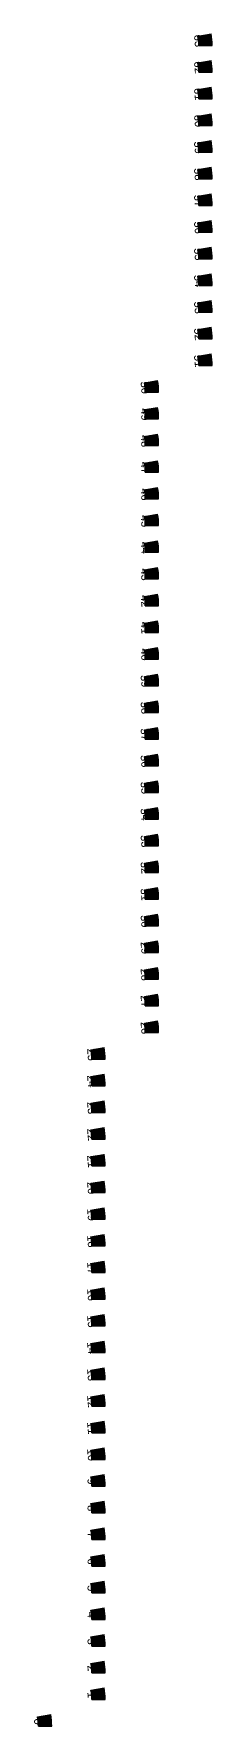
# Model space of a CAD drawing. Extents: x 19 to 246, y 10 to 2565.
# Drawn here: x 19 to 86, y 10 to 644 of the extents above; entities that cross this region are included whole.
import ezdxf
from ezdxf.enums import TextEntityAlignment as Align

# ---------------------------------------------------------------- set-up
doc = ezdxf.new("R2010")
doc.units = 0
doc.layers.add('paleta', color=255, linetype='CONTINUOUS')
doc.styles.get("Standard").update_dxf_attribs({"font": 'arial.ttf'})

msp = doc.modelspace()

# ---------------------------------------------------------------- linework, layer by layer
at = {"layer": 'paleta', "color": 63}
for p, q in [((80.7, 643.47), (85.62, 644.34)), ((81, 640), (86, 640))]:
    msp.add_line(p, q, dxfattribs=at)
at = {"layer": 'paleta', "color": 62}
for p, q in [((80.7, 633.47), (85.62, 634.34)), ((81, 630), (86, 630))]:
    msp.add_line(p, q, dxfattribs=at)
at = {"layer": 'paleta', "color": 61}
for p, q in [((80.7, 623.47), (85.62, 624.34)), ((81, 620), (86, 620))]:
    msp.add_line(p, q, dxfattribs=at)
at = {"layer": 'paleta', "color": 60}
for p, q in [((80.7, 613.47), (85.62, 614.34)), ((81, 610), (86, 610))]:
    msp.add_line(p, q, dxfattribs=at)
at = {"layer": 'paleta', "color": 59}
for p, q in [((80.7, 603.47), (85.62, 604.34)), ((81, 600), (86, 600))]:
    msp.add_line(p, q, dxfattribs=at)
at = {"layer": 'paleta', "color": 58}
for p, q in [((80.7, 593.47), (85.62, 594.34)), ((81, 590), (86, 590))]:
    msp.add_line(p, q, dxfattribs=at)
at = {"layer": 'paleta', "color": 57}
for p, q in [((80.7, 583.47), (85.62, 584.34)), ((81, 580), (86, 580))]:
    msp.add_line(p, q, dxfattribs=at)
at = {"layer": 'paleta', "color": 56}
for p, q in [((80.7, 573.47), (85.62, 574.34)), ((81, 570), (86, 570))]:
    msp.add_line(p, q, dxfattribs=at)
at = {"layer": 'paleta', "color": 55}
for p, q in [((80.7, 563.47), (85.62, 564.34)), ((81, 560), (86, 560))]:
    msp.add_line(p, q, dxfattribs=at)
at = {"layer": 'paleta', "color": 54}
for p, q in [((80.7, 553.47), (85.62, 554.34)), ((81, 550), (86, 550))]:
    msp.add_line(p, q, dxfattribs=at)
at = {"layer": 'paleta', "color": 53}
for p, q in [((80.7, 543.47), (85.62, 544.34)), ((81, 540), (86, 540))]:
    msp.add_line(p, q, dxfattribs=at)
at = {"layer": 'paleta', "color": 52}
for p, q in [((80.7, 533.47), (85.62, 534.34)), ((81, 530), (86, 530))]:
    msp.add_line(p, q, dxfattribs=at)
at = {"layer": 'paleta', "color": 51}
for p, q in [((80.7, 523.47), (85.62, 524.34)), ((81, 520), (86, 520))]:
    msp.add_line(p, q, dxfattribs=at)
at = {"layer": 'paleta', "color": 50}
for p, q in [((60.7, 513.47), (65.62, 514.34)), ((61, 510), (66, 510))]:
    msp.add_line(p, q, dxfattribs=at)
at = {"layer": 'paleta', "color": 49}
for p, q in [((60.7, 503.47), (65.62, 504.34)), ((61, 500), (66, 500))]:
    msp.add_line(p, q, dxfattribs=at)
at = {"layer": 'paleta', "color": 48}
for p, q in [((60.7, 493.47), (65.62, 494.34)), ((61, 490), (66, 490))]:
    msp.add_line(p, q, dxfattribs=at)
at = {"layer": 'paleta', "color": 47}
for p, q in [((60.7, 483.47), (65.62, 484.34)), ((61, 480), (66, 480))]:
    msp.add_line(p, q, dxfattribs=at)
at = {"layer": 'paleta', "color": 46}
for p, q in [((60.7, 473.47), (65.62, 474.34)), ((61, 470), (66, 470))]:
    msp.add_line(p, q, dxfattribs=at)
at = {"layer": 'paleta', "color": 45}
for p, q in [((60.7, 463.47), (65.62, 464.34)), ((61, 460), (66, 460))]:
    msp.add_line(p, q, dxfattribs=at)
at = {"layer": 'paleta', "color": 44}
for p, q in [((60.7, 453.47), (65.62, 454.34)), ((61, 450), (66, 450))]:
    msp.add_line(p, q, dxfattribs=at)
at = {"layer": 'paleta', "color": 43}
for p, q in [((60.7, 443.47), (65.62, 444.34)), ((61, 440), (66, 440))]:
    msp.add_line(p, q, dxfattribs=at)
at = {"layer": 'paleta', "color": 42}
for p, q in [((60.7, 433.47), (65.62, 434.34)), ((61, 430), (66, 430))]:
    msp.add_line(p, q, dxfattribs=at)
at = {"layer": 'paleta', "color": 41}
for p, q in [((60.7, 423.47), (65.62, 424.34)), ((61, 420), (66, 420))]:
    msp.add_line(p, q, dxfattribs=at)
at = {"layer": 'paleta', "color": 40}
for p, q in [((60.7, 413.47), (65.62, 414.34)), ((61, 410), (66, 410))]:
    msp.add_line(p, q, dxfattribs=at)
at = {"layer": 'paleta', "color": 39}
for p, q in [((60.7, 403.47), (65.62, 404.34)), ((61, 400), (66, 400))]:
    msp.add_line(p, q, dxfattribs=at)
at = {"layer": 'paleta', "color": 38}
for p, q in [((60.7, 393.47), (65.62, 394.34)), ((61, 390), (66, 390))]:
    msp.add_line(p, q, dxfattribs=at)
at = {"layer": 'paleta', "color": 37}
for p, q in [((60.7, 383.47), (65.62, 384.34)), ((61, 380), (66, 380))]:
    msp.add_line(p, q, dxfattribs=at)
at = {"layer": 'paleta', "color": 36}
for p, q in [((60.7, 373.47), (65.62, 374.34)), ((61, 370), (66, 370))]:
    msp.add_line(p, q, dxfattribs=at)
at = {"layer": 'paleta', "color": 35}
for p, q in [((60.7, 363.47), (65.62, 364.34)), ((61, 360), (66, 360))]:
    msp.add_line(p, q, dxfattribs=at)
at = {"layer": 'paleta', "color": 34}
for p, q in [((60.7, 353.47), (65.62, 354.34)), ((61, 350), (66, 350))]:
    msp.add_line(p, q, dxfattribs=at)
at = {"layer": 'paleta', "color": 33}
for p, q in [((60.7, 343.47), (65.62, 344.34)), ((61, 340), (66, 340))]:
    msp.add_line(p, q, dxfattribs=at)
at = {"layer": 'paleta', "color": 32}
for p, q in [((60.7, 333.47), (65.62, 334.34)), ((61, 330), (66, 330))]:
    msp.add_line(p, q, dxfattribs=at)
at = {"layer": 'paleta', "color": 31}
for p, q in [((60.7, 323.47), (65.62, 324.34)), ((61, 320), (66, 320))]:
    msp.add_line(p, q, dxfattribs=at)
at = {"layer": 'paleta', "color": 30}
for p, q in [((60.7, 313.47), (65.62, 314.34)), ((61, 310), (66, 310))]:
    msp.add_line(p, q, dxfattribs=at)
at = {"layer": 'paleta', "color": 29}
for p, q in [((60.7, 303.47), (65.62, 304.34)), ((61, 300), (66, 300))]:
    msp.add_line(p, q, dxfattribs=at)
at = {"layer": 'paleta', "color": 28}
for p, q in [((60.7, 293.47), (65.62, 294.34)), ((61, 290), (66, 290))]:
    msp.add_line(p, q, dxfattribs=at)
at = {"layer": 'paleta', "color": 27}
for p, q in [((60.7, 283.47), (65.62, 284.34)), ((61, 280), (66, 280))]:
    msp.add_line(p, q, dxfattribs=at)
at = {"layer": 'paleta', "color": 26}
for p, q in [((60.7, 273.47), (65.62, 274.34)), ((61, 270), (66, 270))]:
    msp.add_line(p, q, dxfattribs=at)
at = {"layer": 'paleta', "color": 25}
for p, q in [((40.7, 263.47), (45.62, 264.34)), ((41, 260), (46, 260))]:
    msp.add_line(p, q, dxfattribs=at)
at = {"layer": 'paleta', "color": 24}
for p, q in [((40.7, 253.47), (45.62, 254.34)), ((41, 250), (46, 250))]:
    msp.add_line(p, q, dxfattribs=at)
at = {"layer": 'paleta', "color": 23}
for p, q in [((40.7, 243.47), (45.62, 244.34)), ((41, 240), (46, 240))]:
    msp.add_line(p, q, dxfattribs=at)
at = {"layer": 'paleta', "color": 22}
for p, q in [((40.7, 233.47), (45.62, 234.34)), ((41, 230), (46, 230))]:
    msp.add_line(p, q, dxfattribs=at)
at = {"layer": 'paleta', "color": 21}
for p, q in [((40.7, 223.47), (45.62, 224.34)), ((41, 220), (46, 220))]:
    msp.add_line(p, q, dxfattribs=at)
at = {"layer": 'paleta', "color": 20}
for p, q in [((40.7, 213.47), (45.62, 214.34)), ((41, 210), (46, 210))]:
    msp.add_line(p, q, dxfattribs=at)
at = {"layer": 'paleta', "color": 19}
for p, q in [((40.7, 203.47), (45.62, 204.34)), ((41, 200), (46, 200))]:
    msp.add_line(p, q, dxfattribs=at)
at = {"layer": 'paleta', "color": 18}
for p, q in [((40.7, 193.47), (45.62, 194.34)), ((41, 190), (46, 190))]:
    msp.add_line(p, q, dxfattribs=at)
at = {"layer": 'paleta', "color": 17}
for p, q in [((40.7, 183.47), (45.62, 184.34)), ((41, 180), (46, 180))]:
    msp.add_line(p, q, dxfattribs=at)
at = {"layer": 'paleta', "color": 16}
for p, q in [((40.7, 173.47), (45.62, 174.34)), ((41, 170), (46, 170))]:
    msp.add_line(p, q, dxfattribs=at)
at = {"layer": 'paleta', "color": 15}
for p, q in [((40.7, 163.47), (45.62, 164.34)), ((41, 160), (46, 160))]:
    msp.add_line(p, q, dxfattribs=at)
at = {"layer": 'paleta', "color": 14}
for p, q in [((40.7, 153.47), (45.62, 154.34)), ((41, 150), (46, 150))]:
    msp.add_line(p, q, dxfattribs=at)
at = {"layer": 'paleta', "color": 13}
for p, q in [((40.7, 143.47), (45.62, 144.34)), ((41, 140), (46, 140))]:
    msp.add_line(p, q, dxfattribs=at)
at = {"layer": 'paleta', "color": 12}
for p, q in [((40.7, 133.47), (45.62, 134.34)), ((41, 130), (46, 130))]:
    msp.add_line(p, q, dxfattribs=at)
at = {"layer": 'paleta', "color": 11}
for p, q in [((40.7, 123.47), (45.62, 124.34)), ((41, 120), (46, 120))]:
    msp.add_line(p, q, dxfattribs=at)
at = {"layer": 'paleta', "color": 10}
for p, q in [((40.7, 113.47), (45.62, 114.34)), ((41, 110), (46, 110))]:
    msp.add_line(p, q, dxfattribs=at)
at = {"layer": 'paleta', "color": 9}
for p, q in [((40.7, 103.47), (45.62, 104.34)), ((41, 100), (46, 100))]:
    msp.add_line(p, q, dxfattribs=at)
at = {"layer": 'paleta', "color": 8}
for p, q in [((40.7, 93.47), (45.62, 94.34)), ((41, 90), (46, 90))]:
    msp.add_line(p, q, dxfattribs=at)
at = {"layer": 'paleta', "color": 7}
for p, q in [((40.7, 83.47), (45.62, 84.34)), ((41, 80), (46, 80))]:
    msp.add_line(p, q, dxfattribs=at)
at = {"layer": 'paleta', "color": 6}
for p, q in [((40.7, 73.47), (45.62, 74.34)), ((41, 70), (46, 70))]:
    msp.add_line(p, q, dxfattribs=at)
at = {"layer": 'paleta', "color": 5}
for p, q in [((40.7, 63.47), (45.62, 64.34)), ((41, 60), (46, 60))]:
    msp.add_line(p, q, dxfattribs=at)
at = {"layer": 'paleta', "color": 4}
for p, q in [((40.7, 53.47), (45.62, 54.34)), ((41, 50), (46, 50))]:
    msp.add_line(p, q, dxfattribs=at)
at = {"layer": 'paleta', "color": 3}
for p, q in [((40.7, 43.47), (45.62, 44.34)), ((41, 40), (46, 40))]:
    msp.add_line(p, q, dxfattribs=at)
at = {"layer": 'paleta', "color": 2}
for p, q in [((40.7, 33.47), (45.62, 34.34)), ((41, 30), (46, 30))]:
    msp.add_line(p, q, dxfattribs=at)
at = {"layer": 'paleta', "color": 1}
for p, q in [((40.7, 23.47), (45.62, 24.34)), ((41, 20), (46, 20))]:
    msp.add_line(p, q, dxfattribs=at)
at = {"layer": 'paleta', "color": 0}
for p, q in [((20.7, 13.47), (25.62, 14.34)), ((21, 10), (26, 10))]:
    msp.add_line(p, q, dxfattribs=at)
at = {"layer": 'paleta', "color": 63}
for radius in [20, 20, 20.1, 20.2, 20.3, 20.4, 20.5, 20.6, 20.7, 20.8, 21, 21.1, 21.2, 21.3, 21.4, 21.5, 21.6, 21.7, 21.8, 22, 22.1, 22.2, 22.3, 22.4, 22.5, 22.6, 22.7, 22.8, 23, 23.1, 23.2, 23.3, 23.4, 23.5, 23.6, 23.7, 23.8, 24, 24.1, 24.2, 24.3, 24.4, 24.5, 24.6, 24.7, 24.8, 25]:
    msp.add_arc((61, 640), radius, 360, 10, dxfattribs=at)
at = {"layer": 'paleta', "color": 62}
for radius in [25, 20, 20, 20.1, 20.2, 20.3, 20.4, 20.5, 20.6, 20.7, 20.8, 21, 21.1, 21.2, 21.3, 21.4, 21.5, 21.6, 21.7, 21.8, 22, 22.1, 22.2, 22.3, 22.4, 22.5, 22.6, 22.7, 22.8, 23, 23.1, 23.2, 23.3, 23.4, 23.5, 23.6, 23.7, 23.8, 24, 24.1, 24.2, 24.3, 24.4, 24.5, 24.6, 24.7, 24.8]:
    msp.add_arc((61, 630), radius, 360, 10, dxfattribs=at)
at = {"layer": 'paleta', "color": 61}
for radius in [20, 20, 20.1, 20.2, 20.3, 20.4, 20.5, 20.6, 20.7, 20.8, 21, 21.1, 21.2, 21.3, 21.4, 21.5, 21.6, 21.7, 21.8, 22, 22.1, 22.2, 22.3, 22.4, 22.5, 22.6, 22.7, 22.8, 23, 23.1, 23.2, 23.3, 23.4, 23.5, 23.6, 23.7, 23.8, 24, 24.1, 24.2, 24.3, 24.4, 24.5, 24.6, 24.7, 24.8, 25]:
    msp.add_arc((61, 620), radius, 360, 10, dxfattribs=at)
at = {"layer": 'paleta', "color": 60}
for radius in [20, 20, 20.1, 20.2, 20.3, 20.4, 20.5, 20.6, 20.7, 20.8, 21, 21.1, 21.2, 21.3, 21.4, 21.5, 21.6, 21.7, 21.8, 22, 22.1, 22.2, 22.3, 22.4, 22.5, 22.6, 22.7, 22.8, 23, 23.1, 23.2, 23.3, 23.4, 23.5, 23.6, 23.7, 23.8, 24, 24.1, 24.2, 24.3, 24.4, 24.5, 24.6, 24.7, 24.8, 25]:
    msp.add_arc((61, 610), radius, 360, 10, dxfattribs=at)
at = {"layer": 'paleta', "color": 59}
for radius in [20, 20, 20.1, 20.2, 20.3, 20.4, 20.5, 20.6, 20.7, 20.8, 21, 21.1, 21.2, 21.3, 21.4, 21.5, 21.6, 21.7, 21.8, 22, 22.1, 22.2, 22.3, 22.4, 22.5, 22.6, 22.7, 22.8, 23, 23.1, 23.2, 23.3, 23.4, 23.5, 23.6, 23.7, 23.8, 24, 24.1, 24.2, 24.3, 24.4, 24.5, 24.6, 24.7, 24.8, 25]:
    msp.add_arc((61, 600), radius, 360, 10, dxfattribs=at)
at = {"layer": 'paleta', "color": 58}
for radius in [20, 20, 20.1, 20.2, 20.3, 20.4, 20.5, 20.6, 20.7, 20.8, 21, 21.1, 21.2, 21.3, 21.4, 21.5, 21.6, 21.7, 21.8, 22, 22.1, 22.2, 22.3, 22.4, 22.5, 22.6, 22.7, 22.8, 23, 23.1, 23.2, 23.3, 23.4, 23.5, 23.6, 23.7, 23.8, 24, 24.1, 24.2, 24.3, 24.4, 24.5, 24.6, 24.7, 24.8, 25]:
    msp.add_arc((61, 590), radius, 360, 10, dxfattribs=at)
at = {"layer": 'paleta', "color": 57}
for radius in [20.7, 20.8, 21, 21.1, 21.2, 21.3, 21.4, 21.5, 21.6, 21.7, 21.8, 22, 22.1, 22.2, 22.3, 22.4, 22.5, 22.6, 22.7, 22.8, 23, 23.1, 23.2, 23.3, 23.4, 23.5, 23.6, 23.7, 23.8, 24, 24.1, 24.2, 24.3, 24.4, 24.5, 24.6, 24.7, 24.8, 25, 20, 20, 20.1, 20.2, 20.3, 20.4, 20.5, 20.6]:
    msp.add_arc((61, 580), radius, 360, 10, dxfattribs=at)
at = {"layer": 'paleta', "color": 56}
for radius in [20, 20, 20.1, 20.2, 20.3, 20.4, 20.5, 20.6, 20.7, 20.8, 21, 21.1, 21.2, 21.3, 21.4, 21.5, 21.6, 21.7, 21.8, 22, 22.1, 22.2, 22.3, 22.4, 22.5, 22.6, 22.7, 22.8, 23, 23.1, 23.2, 23.3, 23.4, 23.5, 23.6, 23.7, 23.8, 24, 24.1, 24.2, 24.3, 24.4, 24.5, 24.6, 24.7, 24.8, 25]:
    msp.add_arc((61, 570), radius, 360, 10, dxfattribs=at)
at = {"layer": 'paleta', "color": 55}
for radius in [20, 20, 20.1, 20.2, 20.3, 20.4, 20.5, 20.6, 20.7, 20.8, 21, 21.1, 21.2, 21.3, 21.4, 21.5, 21.6, 21.7, 21.8, 22, 22.1, 22.2, 22.3, 22.4, 22.5, 22.6, 22.7, 22.8, 23, 23.1, 23.2, 23.3, 23.4, 23.5, 23.6, 23.7, 23.8, 24, 24.1, 24.2, 24.3, 24.4, 24.5, 24.6, 24.7, 24.8, 25]:
    msp.add_arc((61, 560), radius, 360, 10, dxfattribs=at)
at = {"layer": 'paleta', "color": 54}
for radius in [20, 20, 20.1, 20.2, 20.3, 20.4, 20.5, 20.6, 20.7, 20.8, 21, 21.1, 21.2, 21.3, 21.4, 21.5, 21.6, 21.7, 21.8, 22, 22.1, 22.2, 22.3, 22.4, 22.5, 22.6, 22.7, 22.8, 23, 23.1, 23.2, 23.3, 23.4, 23.5, 23.6, 23.7, 23.8, 24, 24.1, 24.2, 24.3, 24.4, 24.5, 24.6, 24.7, 24.8, 25]:
    msp.add_arc((61, 550), radius, 360, 10, dxfattribs=at)
at = {"layer": 'paleta', "color": 53}
for radius in [20, 20, 20.1, 20.2, 20.3, 20.4, 20.5, 20.6, 20.7, 20.8, 21, 21.1, 21.2, 21.3, 21.4, 21.5, 21.6, 21.7, 21.8, 22, 22.1, 22.2, 22.3, 22.4, 22.5, 22.6, 22.7, 22.8, 23, 23.1, 23.2, 23.3, 23.4, 23.5, 23.6, 23.7, 23.8, 24, 24.1, 24.2, 24.3, 24.4, 24.5, 24.6, 24.7, 24.8, 25]:
    msp.add_arc((61, 540), radius, 360, 10, dxfattribs=at)
at = {"layer": 'paleta', "color": 52}
for radius in [20, 20, 20.1, 20.2, 20.3, 20.4, 20.5, 20.6, 20.7, 20.8, 21, 21.1, 21.2, 21.3, 21.4, 21.5, 21.6, 21.7, 21.8, 22, 22.1, 22.2, 22.3, 22.4, 22.5, 22.6, 22.7, 22.8, 23, 23.1, 23.2, 23.3, 23.4, 23.5, 23.6, 23.7, 23.8, 24, 24.1, 24.2, 24.3, 24.4, 24.5, 24.6, 24.7, 24.8, 25]:
    msp.add_arc((61, 530), radius, 360, 10, dxfattribs=at)
at = {"layer": 'paleta', "color": 51}
for radius in [20, 20, 20.1, 20.2, 20.3, 20.4, 20.5, 20.6, 20.7, 20.8, 21, 21.1, 21.2, 21.3, 21.4, 21.5, 21.6, 21.7, 21.8, 22, 22.1, 22.2, 22.3, 22.4, 22.5, 22.6, 22.7, 22.8, 23, 23.1, 23.2, 23.3, 23.4, 23.5, 23.6, 23.7, 23.8, 24, 24.1, 24.2, 24.3, 24.4, 24.5, 24.6, 24.7, 24.8, 25]:
    msp.add_arc((61, 520), radius, 360, 10, dxfattribs=at)
at = {"layer": 'paleta', "color": 50}
for radius in [22, 22.1, 22.2, 22.3, 22.4, 22.5, 22.6, 22.7, 22.8, 23, 23.1, 23.2, 23.3, 23.4, 23.5, 23.6, 23.7, 23.8, 24, 24.1, 24.2, 24.3, 24.4, 24.5, 24.6, 24.7, 24.8, 25, 20, 20, 20.1, 20.2, 20.3, 20.4, 20.5, 20.6, 20.7, 20.8, 21, 21.1, 21.2, 21.3, 21.4, 21.5, 21.6, 21.7, 21.8]:
    msp.add_arc((41, 510), radius, 360, 10, dxfattribs=at)
at = {"layer": 'paleta', "color": 49}
for radius in [20, 20, 20.1, 20.2, 20.3, 20.4, 20.5, 20.6, 20.7, 20.8, 21, 21.1, 21.2, 21.3, 21.4, 21.5, 21.6, 21.7, 21.8, 22, 22.1, 22.2, 22.3, 22.4, 22.5, 22.6, 22.7, 22.8, 23, 23.1, 23.2, 23.3, 23.4, 23.5, 23.6, 23.7, 23.8, 24, 24.1, 24.2, 24.3, 24.4, 24.5, 24.6, 24.7, 24.8, 25]:
    msp.add_arc((41, 500), radius, 360, 10, dxfattribs=at)
at = {"layer": 'paleta', "color": 48}
for radius in [20, 20, 20.1, 20.2, 20.3, 20.4, 20.5, 20.6, 20.7, 20.8, 21, 21.1, 21.2, 21.3, 21.4, 21.5, 21.6, 21.7, 21.8, 22, 22.1, 22.2, 22.3, 22.4, 22.5, 22.6, 22.7, 22.8, 23, 23.1, 23.2, 23.3, 23.4, 23.5, 23.6, 23.7, 23.8, 24, 24.1, 24.2, 24.3, 24.4, 24.5, 24.6, 24.7, 24.8, 25]:
    msp.add_arc((41, 490), radius, 360, 10, dxfattribs=at)
at = {"layer": 'paleta', "color": 47}
for radius in [20, 20, 20.1, 20.2, 20.3, 20.4, 20.5, 20.6, 20.7, 20.8, 21, 21.1, 21.2, 21.3, 21.4, 21.5, 21.6, 21.7, 21.8, 22, 22.1, 22.2, 22.3, 22.4, 22.5, 22.6, 22.7, 22.8, 23, 23.1, 23.2, 23.3, 23.4, 23.5, 23.6, 23.7, 23.8, 24, 24.1, 24.2, 24.3, 24.4, 24.5, 24.6, 24.7, 24.8, 25]:
    msp.add_arc((41, 480), radius, 360, 10, dxfattribs=at)
at = {"layer": 'paleta', "color": 46}
for radius in [20, 20, 20.1, 20.2, 20.3, 20.4, 20.5, 20.6, 20.7, 20.8, 21, 21.1, 21.2, 21.3, 21.4, 21.5, 21.6, 21.7, 21.8, 22, 22.1, 22.2, 22.3, 22.4, 22.5, 22.6, 22.7, 22.8, 23, 23.1, 23.2, 23.3, 23.4, 23.5, 23.6, 23.7, 23.8, 24, 24.1, 24.2, 24.3, 24.4, 24.5, 24.6, 24.7, 24.8, 25]:
    msp.add_arc((41, 470), radius, 360, 10, dxfattribs=at)
at = {"layer": 'paleta', "color": 45}
for radius in [20, 20, 20.1, 20.2, 20.3, 20.4, 20.5, 20.6, 20.7, 20.8, 21, 21.1, 21.2, 21.3, 21.4, 21.5, 21.6, 21.7, 21.8, 22, 22.1, 22.2, 22.3, 22.4, 22.5, 22.6, 22.7, 22.8, 23, 23.1, 23.2, 23.3, 23.4, 23.5, 23.6, 23.7, 23.8, 24, 24.1, 24.2, 24.3, 24.4, 24.5, 24.6, 24.7, 24.8, 25]:
    msp.add_arc((41, 460), radius, 360, 10, dxfattribs=at)
at = {"layer": 'paleta', "color": 44}
for radius in [20, 20, 20.1, 20.2, 20.3, 20.4, 20.5, 20.6, 20.7, 20.8, 21, 21.1, 21.2, 21.3, 21.4, 21.5, 21.6, 21.7, 21.8, 22, 22.1, 22.2, 22.3, 22.4, 22.5, 22.6, 22.7, 22.8, 23, 23.1, 23.2, 23.3, 23.4, 23.5, 23.6, 23.7, 23.8, 24, 24.1, 24.2, 24.3, 24.4, 24.5, 24.6, 24.7, 24.8, 25]:
    msp.add_arc((41, 450), radius, 360, 10, dxfattribs=at)
at = {"layer": 'paleta', "color": 43}
for radius in [23.3, 23.4, 23.5, 23.6, 23.7, 23.8, 24, 24.1, 24.2, 24.3, 24.4, 24.5, 24.6, 24.7, 24.8, 25, 20, 20, 20.1, 20.2, 20.3, 20.4, 20.5, 20.6, 20.7, 20.8, 21, 21.1, 21.2, 21.3, 21.4, 21.5, 21.6, 21.7, 21.8, 22, 22.1, 22.2, 22.3, 22.4, 22.5, 22.6, 22.7, 22.8, 23, 23.1, 23.2]:
    msp.add_arc((41, 440), radius, 360, 10, dxfattribs=at)
at = {"layer": 'paleta', "color": 42}
for radius in [20, 20, 20.1, 20.2, 20.3, 20.4, 20.5, 20.6, 20.7, 20.8, 21, 21.1, 21.2, 21.3, 21.4, 21.5, 21.6, 21.7, 21.8, 22, 22.1, 22.2, 22.3, 22.4, 22.5, 22.6, 22.7, 22.8, 23, 23.1, 23.2, 23.3, 23.4, 23.5, 23.6, 23.7, 23.8, 24, 24.1, 24.2, 24.3, 24.4, 24.5, 24.6, 24.7, 24.8, 25]:
    msp.add_arc((41, 430), radius, 360, 10, dxfattribs=at)
at = {"layer": 'paleta', "color": 41}
for radius in [20, 20, 20.1, 20.2, 20.3, 20.4, 20.5, 20.6, 20.7, 20.8, 21, 21.1, 21.2, 21.3, 21.4, 21.5, 21.6, 21.7, 21.8, 22, 22.1, 22.2, 22.3, 22.4, 22.5, 22.6, 22.7, 22.8, 23, 23.1, 23.2, 23.3, 23.4, 23.5, 23.6, 23.7, 23.8, 24, 24.1, 24.2, 24.3, 24.4, 24.5, 24.6, 24.7, 24.8, 25]:
    msp.add_arc((41, 420), radius, 360, 10, dxfattribs=at)
at = {"layer": 'paleta', "color": 40}
for radius in [20, 20, 20.1, 20.2, 20.3, 20.4, 20.5, 20.6, 20.7, 20.8, 21, 21.1, 21.2, 21.3, 21.4, 21.5, 21.6, 21.7, 21.8, 22, 22.1, 22.2, 22.3, 22.4, 22.5, 22.6, 22.7, 22.8, 23, 23.1, 23.2, 23.3, 23.4, 23.5, 23.6, 23.7, 23.8, 24, 24.1, 24.2, 24.3, 24.4, 24.5, 24.6, 24.7, 24.8, 25]:
    msp.add_arc((41, 410), radius, 360, 10, dxfattribs=at)
at = {"layer": 'paleta', "color": 39}
for radius in [20, 20, 20.1, 20.2, 20.3, 20.4, 20.5, 20.6, 20.7, 20.8, 21, 21.1, 21.2, 21.3, 21.4, 21.5, 21.6, 21.7, 21.8, 22, 22.1, 22.2, 22.3, 22.4, 22.5, 22.6, 22.7, 22.8, 23, 23.1, 23.2, 23.3, 23.4, 23.5, 23.6, 23.7, 23.8, 24, 24.1, 24.2, 24.3, 24.4, 24.5, 24.6, 24.7, 24.8, 25]:
    msp.add_arc((41, 400), radius, 360, 10, dxfattribs=at)
at = {"layer": 'paleta', "color": 38}
for radius in [20, 20, 20.1, 20.2, 20.3, 20.4, 20.5, 20.6, 20.7, 20.8, 21, 21.1, 21.2, 21.3, 21.4, 21.5, 21.6, 21.7, 21.8, 22, 22.1, 22.2, 22.3, 22.4, 22.5, 22.6, 22.7, 22.8, 23, 23.1, 23.2, 23.3, 23.4, 23.5, 23.6, 23.7, 23.8, 24, 24.1, 24.2, 24.3, 24.4, 24.5, 24.6, 24.7, 24.8, 25]:
    msp.add_arc((41, 390), radius, 360, 10, dxfattribs=at)
at = {"layer": 'paleta', "color": 37}
for radius in [20, 20, 20.1, 20.2, 20.3, 20.4, 20.5, 20.6, 20.7, 20.8, 21, 21.1, 21.2, 21.3, 21.4, 21.5, 21.6, 21.7, 21.8, 22, 22.1, 22.2, 22.3, 22.4, 22.5, 22.6, 22.7, 22.8, 23, 23.1, 23.2, 23.3, 23.4, 23.5, 23.6, 23.7, 23.8, 24, 24.1, 24.2, 24.3, 24.4, 24.5, 24.6, 24.7, 24.8, 25]:
    msp.add_arc((41, 380), radius, 360, 10, dxfattribs=at)
at = {"layer": 'paleta', "color": 36}
for radius in [24.6, 24.7, 24.8, 25, 20, 20, 20.1, 20.2, 20.3, 20.4, 20.5, 20.6, 20.7, 20.8, 21, 21.1, 21.2, 21.3, 21.4, 21.5, 21.6, 21.7, 21.8, 22, 22.1, 22.2, 22.3, 22.4, 22.5, 22.6, 22.7, 22.8, 23, 23.1, 23.2, 23.3, 23.4, 23.5, 23.6, 23.7, 23.8, 24, 24.1, 24.2, 24.3, 24.4, 24.5]:
    msp.add_arc((41, 370), radius, 360, 10, dxfattribs=at)
at = {"layer": 'paleta', "color": 35}
for radius in [20, 20, 20.1, 20.2, 20.3, 20.4, 20.5, 20.6, 20.7, 20.8, 21, 21.1, 21.2, 21.3, 21.4, 21.5, 21.6, 21.7, 21.8, 22, 22.1, 22.2, 22.3, 22.4, 22.5, 22.6, 22.7, 22.8, 23, 23.1, 23.2, 23.3, 23.4, 23.5, 23.6, 23.7, 23.8, 24, 24.1, 24.2, 24.3, 24.4, 24.5, 24.6, 24.7, 24.8, 25]:
    msp.add_arc((41, 360), radius, 360, 10, dxfattribs=at)
at = {"layer": 'paleta', "color": 34}
for radius in [20, 20, 20.1, 20.2, 20.3, 20.4, 20.5, 20.6, 20.7, 20.8, 21, 21.1, 21.2, 21.3, 21.4, 21.5, 21.6, 21.7, 21.8, 22, 22.1, 22.2, 22.3, 22.4, 22.5, 22.6, 22.7, 22.8, 23, 23.1, 23.2, 23.3, 23.4, 23.5, 23.6, 23.7, 23.8, 24, 24.1, 24.2, 24.3, 24.4, 24.5, 24.6, 24.7, 24.8, 25]:
    msp.add_arc((41, 350), radius, 360, 10, dxfattribs=at)
at = {"layer": 'paleta', "color": 33}
for radius in [20, 20, 20.1, 20.2, 20.3, 20.4, 20.5, 20.6, 20.7, 20.8, 21, 21.1, 21.2, 21.3, 21.4, 21.5, 21.6, 21.7, 21.8, 22, 22.1, 22.2, 22.3, 22.4, 22.5, 22.6, 22.7, 22.8, 23, 23.1, 23.2, 23.3, 23.4, 23.5, 23.6, 23.7, 23.8, 24, 24.1, 24.2, 24.3, 24.4, 24.5, 24.6, 24.7, 24.8, 25]:
    msp.add_arc((41, 340), radius, 360, 10, dxfattribs=at)
at = {"layer": 'paleta', "color": 32}
for radius in [20, 20, 20.1, 20.2, 20.3, 20.4, 20.5, 20.6, 20.7, 20.8, 21, 21.1, 21.2, 21.3, 21.4, 21.5, 21.6, 21.7, 21.8, 22, 22.1, 22.2, 22.3, 22.4, 22.5, 22.6, 22.7, 22.8, 23, 23.1, 23.2, 23.3, 23.4, 23.5, 23.6, 23.7, 23.8, 24, 24.1, 24.2, 24.3, 24.4, 24.5, 24.6, 24.7, 24.8, 25]:
    msp.add_arc((41, 330), radius, 360, 10, dxfattribs=at)
at = {"layer": 'paleta', "color": 31}
for radius in [20.3, 20.4, 20.5, 20.6, 20.7, 20.8, 21, 21.1, 21.2, 21.3, 21.4, 21.5, 21.6, 21.7, 21.8, 22, 22.1, 22.2, 22.3, 22.4, 22.5, 22.6, 22.7, 22.8, 23, 23.1, 23.2, 23.3, 23.4, 23.5, 23.6, 23.7, 23.8, 24, 24.1, 24.2, 24.3, 24.4, 24.5, 24.6, 24.7, 24.8, 25, 20, 20, 20.1, 20.2]:
    msp.add_arc((41, 320), radius, 360, 10, dxfattribs=at)
at = {"layer": 'paleta', "color": 30}
for radius in [20, 20, 20.1, 20.2, 20.3, 20.4, 20.5, 20.6, 20.7, 20.8, 21, 21.1, 21.2, 21.3, 21.4, 21.5, 21.6, 21.7, 21.8, 22, 22.1, 22.2, 22.3, 22.4, 22.5, 22.6, 22.7, 22.8, 23, 23.1, 23.2, 23.3, 23.4, 23.5, 23.6, 23.7, 23.8, 24, 24.1, 24.2, 24.3, 24.4, 24.5, 24.6, 24.7, 24.8, 25]:
    msp.add_arc((41, 310), radius, 360, 10, dxfattribs=at)
at = {"layer": 'paleta', "color": 29}
for radius in [20, 20, 20.1, 20.2, 20.3, 20.4, 20.5, 20.6, 20.7, 20.8, 21, 21.1, 21.2, 21.3, 21.4, 21.5, 21.6, 21.7, 21.8, 22, 22.1, 22.2, 22.3, 22.4, 22.5, 22.6, 22.7, 22.8, 23, 23.1, 23.2, 23.3, 23.4, 23.5, 23.6, 23.7, 23.8, 24, 24.1, 24.2, 24.3, 24.4, 24.5, 24.6, 24.7, 24.8, 25]:
    msp.add_arc((41, 300), radius, 360, 10, dxfattribs=at)
at = {"layer": 'paleta', "color": 28}
for radius in [20, 20, 20.1, 20.2, 20.3, 20.4, 20.5, 20.6, 20.7, 20.8, 21, 21.1, 21.2, 21.3, 21.4, 21.5, 21.6, 21.7, 21.8, 22, 22.1, 22.2, 22.3, 22.4, 22.5, 22.6, 22.7, 22.8, 23, 23.1, 23.2, 23.3, 23.4, 23.5, 23.6, 23.7, 23.8, 24, 24.1, 24.2, 24.3, 24.4, 24.5, 24.6, 24.7, 24.8, 25]:
    msp.add_arc((41, 290), radius, 360, 10, dxfattribs=at)
at = {"layer": 'paleta', "color": 27}
for radius in [20, 20, 20.1, 20.2, 20.3, 20.4, 20.5, 20.6, 20.7, 20.8, 21, 21.1, 21.2, 21.3, 21.4, 21.5, 21.6, 21.7, 21.8, 22, 22.1, 22.2, 22.3, 22.4, 22.5, 22.6, 22.7, 22.8, 23, 23.1, 23.2, 23.3, 23.4, 23.5, 23.6, 23.7, 23.8, 24, 24.1, 24.2, 24.3, 24.4, 24.5, 24.6, 24.7, 24.8, 25]:
    msp.add_arc((41, 280), radius, 360, 10, dxfattribs=at)
at = {"layer": 'paleta', "color": 26}
for radius in [20, 20, 20.1, 20.2, 20.3, 20.4, 20.5, 20.6, 20.7, 20.8, 21, 21.1, 21.2, 21.3, 21.4, 21.5, 21.6, 21.7, 21.8, 22, 22.1, 22.2, 22.3, 22.4, 22.5, 22.6, 22.7, 22.8, 23, 23.1, 23.2, 23.3, 23.4, 23.5, 23.6, 23.7, 23.8, 24, 24.1, 24.2, 24.3, 24.4, 24.5, 24.6, 24.7, 24.8, 25]:
    msp.add_arc((41, 270), radius, 360, 10, dxfattribs=at)
at = {"layer": 'paleta', "color": 25}
for radius in [20, 20, 20.1, 20.2, 20.3, 20.4, 20.5, 20.6, 20.7, 20.8, 21, 21.1, 21.2, 21.3, 21.4, 21.5, 21.6, 21.7, 21.8, 22, 22.1, 22.2, 22.3, 22.4, 22.5, 22.6, 22.7, 22.8, 23, 23.1, 23.2, 23.3, 23.4, 23.5, 23.6, 23.7, 23.8, 24, 24.1, 24.2, 24.3, 24.4, 24.5, 24.6, 24.7, 24.8, 25]:
    msp.add_arc((21, 260), radius, 360, 10, dxfattribs=at)
at = {"layer": 'paleta', "color": 24}
for radius in [21.6, 21.7, 21.8, 22, 22.1, 22.2, 22.3, 22.4, 22.5, 22.6, 22.7, 22.8, 23, 23.1, 23.2, 23.3, 23.4, 23.5, 23.6, 23.7, 23.8, 24, 24.1, 24.2, 24.3, 24.4, 24.5, 24.6, 24.7, 24.8, 25, 20, 20, 20.1, 20.2, 20.3, 20.4, 20.5, 20.6, 20.7, 20.8, 21, 21.1, 21.2, 21.3, 21.4, 21.5]:
    msp.add_arc((21, 250), radius, 360, 10, dxfattribs=at)
at = {"layer": 'paleta', "color": 23}
for radius in [20, 20, 20.1, 20.2, 20.3, 20.4, 20.5, 20.6, 20.7, 20.8, 21, 21.1, 21.2, 21.3, 21.4, 21.5, 21.6, 21.7, 21.8, 22, 22.1, 22.2, 22.3, 22.4, 22.5, 22.6, 22.7, 22.8, 23, 23.1, 23.2, 23.3, 23.4, 23.5, 23.6, 23.7, 23.8, 24, 24.1, 24.2, 24.3, 24.4, 24.5, 24.6, 24.7, 24.8, 25]:
    msp.add_arc((21, 240), radius, 360, 10, dxfattribs=at)
at = {"layer": 'paleta', "color": 22}
for radius in [20, 20, 20.1, 20.2, 20.3, 20.4, 20.5, 20.6, 20.7, 20.8, 21, 21.1, 21.2, 21.3, 21.4, 21.5, 21.6, 21.7, 21.8, 22, 22.1, 22.2, 22.3, 22.4, 22.5, 22.6, 22.7, 22.8, 23, 23.1, 23.2, 23.3, 23.4, 23.5, 23.6, 23.7, 23.8, 24, 24.1, 24.2, 24.3, 24.4, 24.5, 24.6, 24.7, 24.8, 25]:
    msp.add_arc((21, 230), radius, 360, 10, dxfattribs=at)
at = {"layer": 'paleta', "color": 21}
for radius in [20, 20, 20.1, 20.2, 20.3, 20.4, 20.5, 20.6, 20.7, 20.8, 21, 21.1, 21.2, 21.3, 21.4, 21.5, 21.6, 21.7, 21.8, 22, 22.1, 22.2, 22.3, 22.4, 22.5, 22.6, 22.7, 22.8, 23, 23.1, 23.2, 23.3, 23.4, 23.5, 23.6, 23.7, 23.8, 24, 24.1, 24.2, 24.3, 24.4, 24.5, 24.6, 24.7, 24.8, 25]:
    msp.add_arc((21, 220), radius, 360, 10, dxfattribs=at)
at = {"layer": 'paleta', "color": 20}
for radius in [20, 20, 20.1, 20.2, 20.3, 20.4, 20.5, 20.6, 20.7, 20.8, 21, 21.1, 21.2, 21.3, 21.4, 21.5, 21.6, 21.7, 21.8, 22, 22.1, 22.2, 22.3, 22.4, 22.5, 22.6, 22.7, 22.8, 23, 23.1, 23.2, 23.3, 23.4, 23.5, 23.6, 23.7, 23.8, 24, 24.1, 24.2, 24.3, 24.4, 24.5, 24.6, 24.7, 24.8, 25]:
    msp.add_arc((21, 210), radius, 360, 10, dxfattribs=at)
at = {"layer": 'paleta', "color": 19}
for radius in [20, 20, 20.1, 20.2, 20.3, 20.4, 20.5, 20.6, 20.7, 20.8, 21, 21.1, 21.2, 21.3, 21.4, 21.5, 21.6, 21.7, 21.8, 22, 22.1, 22.2, 22.3, 22.4, 22.5, 22.6, 22.7, 22.8, 23, 23.1, 23.2, 23.3, 23.4, 23.5, 23.6, 23.7, 23.8, 24, 24.1, 24.2, 24.3, 24.4, 24.5, 24.6, 24.7, 24.8, 25]:
    msp.add_arc((21, 200), radius, 360, 10, dxfattribs=at)
at = {"layer": 'paleta', "color": 18}
for radius in [20, 20, 20.1, 20.2, 20.3, 20.4, 20.5, 20.6, 20.7, 20.8, 21, 21.1, 21.2, 21.3, 21.4, 21.5, 21.6, 21.7, 21.8, 22, 22.1, 22.2, 22.3, 22.4, 22.5, 22.6, 22.7, 22.8, 23, 23.1, 23.2, 23.3, 23.4, 23.5, 23.6, 23.7, 23.8, 24, 24.1, 24.2, 24.3, 24.4, 24.5, 24.6, 24.7, 24.8, 25]:
    msp.add_arc((21, 190), radius, 360, 10, dxfattribs=at)
at = {"layer": 'paleta', "color": 17}
for radius in [22.8, 23, 23.1, 23.2, 23.3, 23.4, 23.5, 23.6, 23.7, 23.8, 24, 24.1, 24.2, 24.3, 24.4, 24.5, 24.6, 24.7, 24.8, 25, 20, 20, 20.1, 20.2, 20.3, 20.4, 20.5, 20.6, 20.7, 20.8, 21, 21.1, 21.2, 21.3, 21.4, 21.5, 21.6, 21.7, 21.8, 22, 22.1, 22.2, 22.3, 22.4, 22.5, 22.6, 22.7]:
    msp.add_arc((21, 180), radius, 360, 10, dxfattribs=at)
at = {"layer": 'paleta', "color": 16}
for radius in [20, 20, 20.1, 20.2, 20.3, 20.4, 20.5, 20.6, 20.7, 20.8, 21, 21.1, 21.2, 21.3, 21.4, 21.5, 21.6, 21.7, 21.8, 22, 22.1, 22.2, 22.3, 22.4, 22.5, 22.6, 22.7, 22.8, 23, 23.1, 23.2, 23.3, 23.4, 23.5, 23.6, 23.7, 23.8, 24, 24.1, 24.2, 24.3, 24.4, 24.5, 24.6, 24.7, 24.8, 25]:
    msp.add_arc((21, 170), radius, 360, 10, dxfattribs=at)
at = {"layer": 'paleta', "color": 15}
for radius in [20, 20, 20.1, 20.2, 20.3, 20.4, 20.5, 20.6, 20.7, 20.8, 21, 21.1, 21.2, 21.3, 21.4, 21.5, 21.6, 21.7, 21.8, 22, 22.1, 22.2, 22.3, 22.4, 22.5, 22.6, 22.7, 22.8, 23, 23.1, 23.2, 23.3, 23.4, 23.5, 23.6, 23.7, 23.8, 24, 24.1, 24.2, 24.3, 24.4, 24.5, 24.6, 24.7, 24.8, 25]:
    msp.add_arc((21, 160), radius, 360, 10, dxfattribs=at)
at = {"layer": 'paleta', "color": 14}
for radius in [20, 20, 20.1, 20.2, 20.3, 20.4, 20.5, 20.6, 20.7, 20.8, 21, 21.1, 21.2, 21.3, 21.4, 21.5, 21.6, 21.7, 21.8, 22, 22.1, 22.2, 22.3, 22.4, 22.5, 22.6, 22.7, 22.8, 23, 23.1, 23.2, 23.3, 23.4, 23.5, 23.6, 23.7, 23.8, 24, 24.1, 24.2, 24.3, 24.4, 24.5, 24.6, 24.7, 24.8, 25]:
    msp.add_arc((21, 150), radius, 360, 10, dxfattribs=at)
at = {"layer": 'paleta', "color": 13}
for radius in [20, 20, 20.1, 20.2, 20.3, 20.4, 20.5, 20.6, 20.7, 20.8, 21, 21.1, 21.2, 21.3, 21.4, 21.5, 21.6, 21.7, 21.8, 22, 22.1, 22.2, 22.3, 22.4, 22.5, 22.6, 22.7, 22.8, 23, 23.1, 23.2, 23.3, 23.4, 23.5, 23.6, 23.7, 23.8, 24, 24.1, 24.2, 24.3, 24.4, 24.5, 24.6, 24.7, 24.8, 25]:
    msp.add_arc((21, 140), radius, 360, 10, dxfattribs=at)
at = {"layer": 'paleta', "color": 12}
for radius in [20, 20, 20.1, 20.2, 20.3, 20.4, 20.5, 20.6, 20.7, 20.8, 21, 21.1, 21.2, 21.3, 21.4, 21.5, 21.6, 21.7, 21.8, 22, 22.1, 22.2, 22.3, 22.4, 22.5, 22.6, 22.7, 22.8, 23, 23.1, 23.2, 23.3, 23.4, 23.5, 23.6, 23.7, 23.8, 24, 24.1, 24.2, 24.3, 24.4, 24.5, 24.6, 24.7, 24.8, 25]:
    msp.add_arc((21, 130), radius, 360, 10, dxfattribs=at)
at = {"layer": 'paleta', "color": 11}
for radius in [20, 20, 20.1, 20.2, 20.3, 20.4, 20.5, 20.6, 20.7, 20.8, 21, 21.1, 21.2, 21.3, 21.4, 21.5, 21.6, 21.7, 21.8, 22, 22.1, 22.2, 22.3, 22.4, 22.5, 22.6, 22.7, 22.8, 23, 23.1, 23.2, 23.3, 23.4, 23.5, 23.6, 23.7, 23.8, 24, 24.1, 24.2, 24.3, 24.4, 24.5, 24.6, 24.7, 24.8, 25]:
    msp.add_arc((21, 120), radius, 360, 10, dxfattribs=at)
at = {"layer": 'paleta', "color": 10}
for radius in [24.1, 24.2, 24.3, 24.4, 24.5, 24.6, 24.7, 24.8, 25, 20, 20, 20.1, 20.2, 20.3, 20.4, 20.5, 20.6, 20.7, 20.8, 21, 21.1, 21.2, 21.3, 21.4, 21.5, 21.6, 21.7, 21.8, 22, 22.1, 22.2, 22.3, 22.4, 22.5, 22.6, 22.7, 22.8, 23, 23.1, 23.2, 23.3, 23.4, 23.5, 23.6, 23.7, 23.8, 24]:
    msp.add_arc((21, 110), radius, 360, 10, dxfattribs=at)
at = {"layer": 'paleta', "color": 9}
for radius in [20, 20, 20.1, 20.2, 20.3, 20.4, 20.5, 20.6, 20.7, 20.8, 21, 21.1, 21.2, 21.3, 21.4, 21.5, 21.6, 21.7, 21.8, 22, 22.1, 22.2, 22.3, 22.4, 22.5, 22.6, 22.7, 22.8, 23, 23.1, 23.2, 23.3, 23.4, 23.5, 23.6, 23.7, 23.8, 24, 24.1, 24.2, 24.3, 24.4, 24.5, 24.6, 24.7, 24.8, 25]:
    msp.add_arc((21, 100), radius, 360, 10, dxfattribs=at)
at = {"layer": 'paleta', "color": 8}
for radius in [20, 20, 20.1, 20.2, 20.3, 20.4, 20.5, 20.6, 20.7, 20.8, 21, 21.1, 21.2, 21.3, 21.4, 21.5, 21.6, 21.7, 21.8, 22, 22.1, 22.2, 22.3, 22.4, 22.5, 22.6, 22.7, 22.8, 23, 23.1, 23.2, 23.3, 23.4, 23.5, 23.6, 23.7, 23.8, 24, 24.1, 24.2, 24.3, 24.4, 24.5, 24.6, 24.7, 24.8, 25]:
    msp.add_arc((21, 90), radius, 360, 10, dxfattribs=at)
at = {"layer": 'paleta', "color": 7}
for radius in [20, 20, 20.1, 20.2, 20.3, 20.4, 20.5, 20.6, 20.7, 20.8, 21, 21.1, 21.2, 21.3, 21.4, 21.5, 21.6, 21.7, 21.8, 22, 22.1, 22.2, 22.3, 22.4, 22.5, 22.6, 22.7, 22.8, 23, 23.1, 23.2, 23.3, 23.4, 23.5, 23.6, 23.7, 23.8, 24, 24.1, 24.2, 24.3, 24.4, 24.5, 24.6, 24.7, 24.8, 25]:
    msp.add_arc((21, 80), radius, 360, 10, dxfattribs=at)
at = {"layer": 'paleta', "color": 6}
for radius in [20, 20, 20.1, 20.2, 20.3, 20.4, 20.5, 20.6, 20.7, 20.8, 21, 21.1, 21.2, 21.3, 21.4, 21.5, 21.6, 21.7, 21.8, 22, 22.1, 22.2, 22.3, 22.4, 22.5, 22.6, 22.7, 22.8, 23, 23.1, 23.2, 23.3, 23.4, 23.5, 23.6, 23.7, 23.8, 24, 24.1, 24.2, 24.3, 24.4, 24.5, 24.6, 24.7, 24.8, 25]:
    msp.add_arc((21, 70), radius, 360, 10, dxfattribs=at)
at = {"layer": 'paleta', "color": 5}
for radius in [20, 20, 20.1, 20.2, 20.3, 20.4, 20.5, 20.6, 20.7, 20.8, 21, 21.1, 21.2, 21.3, 21.4, 21.5, 21.6, 21.7, 21.8, 22, 22.1, 22.2, 22.3, 22.4, 22.5, 22.6, 22.7, 22.8, 23, 23.1, 23.2, 23.3, 23.4, 23.5, 23.6, 23.7, 23.8, 24, 24.1, 24.2, 24.3, 24.4, 24.5, 24.6, 24.7, 24.8, 25]:
    msp.add_arc((21, 60), radius, 360, 10, dxfattribs=at)
at = {"layer": 'paleta', "color": 4}
for radius in [20, 20, 20.1, 20.2, 20.3, 20.4, 20.5, 20.6, 20.7, 20.8, 21, 21.1, 21.2, 21.3, 21.4, 21.5, 21.6, 21.7, 21.8, 22, 22.1, 22.2, 22.3, 22.4, 22.5, 22.6, 22.7, 22.8, 23, 23.1, 23.2, 23.3, 23.4, 23.5, 23.6, 23.7, 23.8, 24, 24.1, 24.2, 24.3, 24.4, 24.5, 24.6, 24.7, 24.8, 25]:
    msp.add_arc((21, 50), radius, 360, 10, dxfattribs=at)
at = {"layer": 'paleta', "color": 3}
for radius in [20, 20, 20.1, 20.2, 20.3, 20.4, 20.5, 20.6, 20.7, 20.8, 21, 21.1, 21.2, 21.3, 21.4, 21.5, 21.6, 21.7, 21.8, 22, 22.1, 22.2, 22.3, 22.4, 22.5, 22.6, 22.7, 22.8, 23, 23.1, 23.2, 23.3, 23.4, 23.5, 23.6, 23.7, 23.8, 24, 24.1, 24.2, 24.3, 24.4, 24.5, 24.6, 24.7, 24.8, 25]:
    msp.add_arc((21, 40), radius, 360, 10, dxfattribs=at)
at = {"layer": 'paleta', "color": 2}
for radius in [20, 20, 20.1, 20.2, 20.3, 20.4, 20.5, 20.6, 20.7, 20.8, 21, 21.1, 21.2, 21.3, 21.4, 21.5, 21.6, 21.7, 21.8, 22, 22.1, 22.2, 22.3, 22.4, 22.5, 22.6, 22.7, 22.8, 23, 23.1, 23.2, 23.3, 23.4, 23.5, 23.6, 23.7, 23.8, 24, 24.1, 24.2, 24.3, 24.4, 24.5, 24.6, 24.7, 24.8, 25]:
    msp.add_arc((21, 30), radius, 360, 10, dxfattribs=at)
at = {"layer": 'paleta', "color": 1}
for radius in [20, 20, 20.1, 20.2, 20.3, 20.4, 20.5, 20.6, 20.7, 20.8, 21, 21.1, 21.2, 21.3, 21.4, 21.5, 21.6, 21.7, 21.8, 22, 22.1, 22.2, 22.3, 22.4, 22.5, 22.6, 22.7, 22.8, 23, 23.1, 23.2, 23.3, 23.4, 23.5, 23.6, 23.7, 23.8, 24, 24.1, 24.2, 24.3, 24.4, 24.5, 24.6, 24.7, 24.8, 25]:
    msp.add_arc((21, 20), radius, 360, 10, dxfattribs=at)
at = {"layer": 'paleta', "color": 0}
for radius in [20, 20, 20.1, 20.2, 20.3, 20.4, 20.5, 20.6, 20.7, 20.8, 21, 21.1, 21.2, 21.3, 21.4, 21.5, 21.6, 21.7, 21.8, 22, 22.1, 22.2, 22.3, 22.4, 22.5, 22.6, 22.7, 22.8, 23, 23.1, 23.2, 23.3, 23.4, 23.5, 23.6, 23.7, 23.8, 24, 24.1, 24.2, 24.3, 24.4, 24.5, 24.6, 24.7, 24.8, 25]:
    msp.add_arc((1, 10), radius, 360, 10, dxfattribs=at)

# ---------------------------------------------------------------- texts
at = {"layer": 'letras', "color": 1}
for s, p in [('63', (80.92, 641.74)), ('62', (80.92, 631.74)), ('61', (80.92, 621.74)), ('60', (80.92, 611.74)), ('59', (80.92, 601.74)), ('58', (80.92, 591.74)), ('57', (80.92, 581.74)), ('56', (80.92, 571.74)), ('55', (80.92, 561.74)), ('54', (80.92, 551.74)), ('53', (80.92, 541.74)), ('52', (80.92, 531.74)), ('51', (80.92, 521.74)), ('50', (60.92, 511.74)), ('49', (60.92, 501.74)), ('48', (60.92, 491.74)), ('47', (60.92, 481.74)), ('46', (60.92, 471.74)), ('45', (60.92, 461.74)), ('44', (60.92, 451.74)), ('43', (60.92, 441.74)), ('42', (60.92, 431.74)), ('41', (60.92, 421.74)), ('40', (60.92, 411.74)), ('39', (60.92, 401.74)), ('38', (60.92, 391.74)), ('37', (60.92, 381.74)), ('36', (60.92, 371.74)), ('35', (60.92, 361.74)), ('34', (60.92, 351.74)), ('33', (60.92, 341.74)), ('32', (60.92, 331.74)), ('31', (60.92, 321.74)), ('30', (60.92, 311.74)), ('29', (60.92, 301.74)), ('28', (60.92, 291.74)), ('27', (60.92, 281.74)), ('26', (60.92, 271.74)), ('25', (40.92, 261.74)), ('24', (40.92, 251.74)), ('23', (40.92, 241.74)), ('22', (40.92, 231.74)), ('21', (40.92, 221.74)), ('20', (40.92, 211.74)), ('19', (40.92, 201.74)), ('18', (40.92, 191.74)), ('17', (40.92, 181.74)), ('16', (40.92, 171.74)), ('15', (40.92, 161.74)), ('14', (40.92, 151.74)), ('13', (40.92, 141.74)), ('12', (40.92, 131.74)), ('11', (40.92, 121.74)), ('10', (40.92, 111.74)), ('9', (40.92, 101.74)), ('8', (40.92, 91.74)), ('7', (40.92, 81.74)), ('6', (40.92, 71.74)), ('5', (40.92, 61.74)), ('4', (40.92, 51.74)), ('3', (40.92, 41.74)), ('2', (40.92, 31.74)), ('1', (40.92, 21.74)), ('0', (20.92, 11.74))]:
    msp.add_text(s, height=3, rotation=275, dxfattribs=at).set_placement(p, align=Align.MIDDLE_CENTER)

doc.saveas('drawing.dxf')
